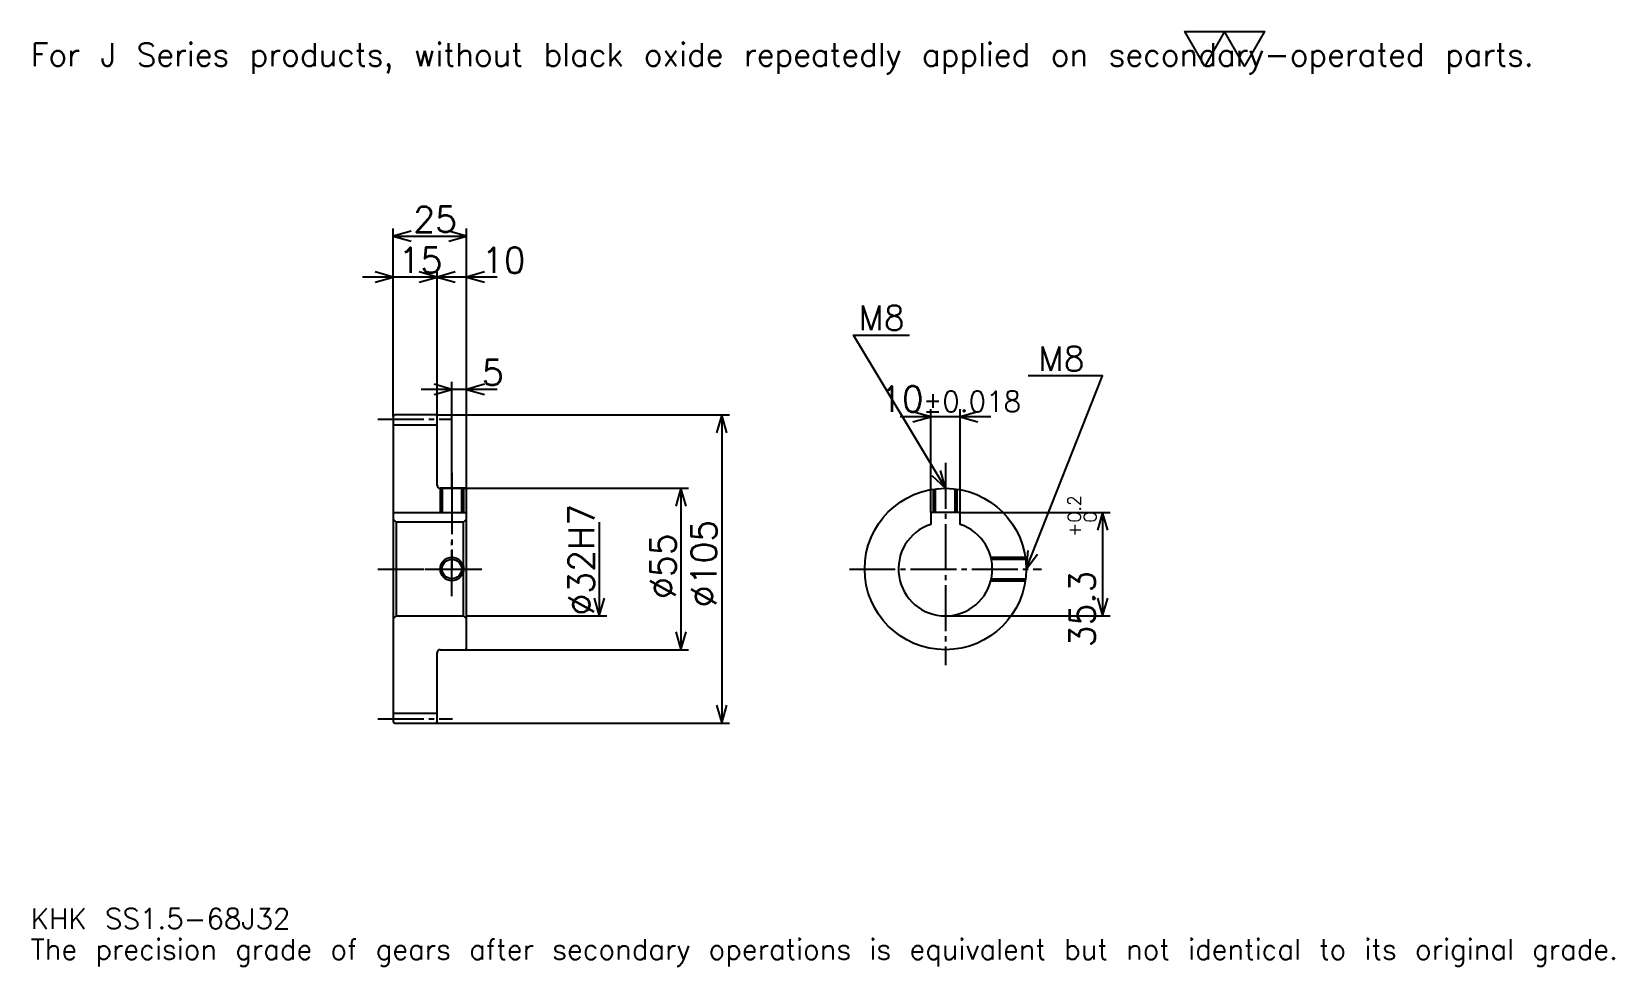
# Model space of a CAD drawing. Extents: x 18 to 557, y 6 to 325.
import ezdxf

# ---------------------------------------------------------------- set-up
doc = ezdxf.new("R2010")
doc.units = 0
doc.linetypes.add('DASHDOT', pattern=[20.869564, 15.652174, -1.73913, 1.73913, -1.73913])
doc.layers.get('0').update_dxf_attribs({"linetype": 'CONTINUOUS'})
doc.layers.add('DASHDOT', color=6, linetype='DASHDOT')
doc.styles.add('KANJI', font='TXT', dxfattribs={"bigfont": 'BIGFONT'})

msp = doc.modelspace()

# ---------------------------------------------------------------- linework, layer by layer
at = {"color": 5}
for p, q in [((140.869568, 194.239136), (140.869568, 257.717407)), ((140.869568, 255.108704), (165.869568, 255.108704)), ((165.869568, 194.239136), (165.869568, 257.717407)), ((155.869568, 194.239136), (155.869568, 243.804352)), ((166.304352, 241.195648), (130.434784, 241.195648)), ((176.304352, 241.195648), (145.434784, 241.195648)), ((160.869568, 194.239136), (160.869568, 205.543488)), ((176.304352, 202.934784), (150.434784, 202.934784)), ((140.869568, 193.739136), (140.869568, 194.239136)), ((155.369568, 194.239136), (165.869568, 194.239136)), ((155.869568, 193.739136), (155.869568, 194.239136)), ((160.869568, 169.239136), (160.869568, 194.239136)), ((160.869568, 169.239136), (160.869568, 194.239136)), ((165.869568, 194.239136), (255.434784, 194.239136)), ((165.869568, 168.739136), (165.869568, 194.239136)), ((252.82608, 194.239136), (252.82608, 89.239136)), ((324.021729, 161.039139), (324.021729, 196.195648)), ((334.021729, 161.039139), (334.021729, 196.195648)), ((344.456543, 193.58696), (313.586975, 193.58696)), ((156.869568, 169.239136), (165.869568, 169.239136)), ((165.869568, 169.239136), (241.521744, 169.239136)), ((238.913055, 169.239136), (238.913055, 114.239136)), ((211.08696, 157.739136), (211.08696, 125.739136)), ((334.021729, 161.039139), (385.217407, 161.039139)), ((382.608704, 161.039139), (382.608704, 125.739136)), ((165.869568, 125.739136), (213.695648, 125.739136)), ((329.021729, 125.739136), (385.217407, 125.739136)), ((156.869568, 114.239136), (165.869568, 114.239136)), ((165.869568, 114.239136), (241.521744, 114.239136)), ((155.369568, 89.239136), (165.869568, 89.239136)), ((165.869568, 89.239136), (255.434784, 89.239136))]:
    msp.add_line(p, q, dxfattribs=at)
at = {"color": 4}
for p, q in [((140.869568, 190.864136), (155.869568, 190.864136)), ((140.869568, 161.039139), (165.869568, 161.039139)), ((141.869568, 157.739136), (141.869568, 125.739136)), ((164.869568, 157.739136), (165.869568, 158.739136)), ((164.869568, 125.739136), (165.869568, 124.739136)), ((140.869568, 92.614136), (155.869568, 92.614136))]:
    msp.add_line(p, q, dxfattribs=at)
at = {"color": 7}
msp.add_lwpolyline([(417.391296, 313.043488), (410.608673, 324.800018), (437.739136, 324.800018), (430.956512, 313.043488), (424.17392, 324.800018), (417.391296, 313.043488)], dxfattribs=at)
at = {"color": 5}
for points in [[(146.956528, 256.847839), (140.869568, 255.108704), (146.956528, 253.369568)], [(159.782608, 253.369568), (165.869568, 255.108704), (159.782608, 256.847839)], [(134.782608, 239.456528), (140.869568, 241.195648), (134.782608, 242.934784)], [(149.782608, 239.456528), (155.869568, 241.195648), (149.782608, 242.934784)], [(161.956528, 242.934784), (155.869568, 241.195648), (161.956528, 239.456528)], [(171.956528, 242.934784), (165.869568, 241.195648), (171.956528, 239.456528)], [(329.021729, 169.239136), (297.717407, 221.413055), (316.847839, 221.413055)], [(356.521729, 141.739136), (382.608704, 207.5), (357.217407, 207.5)], [(154.782608, 201.195648), (160.869568, 202.934784), (154.782608, 204.67392)], [(171.956528, 204.67392), (165.869568, 202.934784), (171.956528, 201.195648)], [(254.565216, 188.152176), (252.82608, 194.239136), (251.08696, 188.152176)], [(317.934784, 191.847824), (324.021729, 193.58696), (317.934784, 195.326096)], [(340.108704, 195.326096), (334.021729, 193.58696), (340.108704, 191.847824)], [(324.398743, 173.563889), (329.021729, 169.239136), (327.381317, 175.353424)], [(240.652176, 163.152176), (238.913055, 169.239136), (237.17392, 163.152176)], [(384.347839, 154.952179), (382.608704, 161.039139), (380.869568, 154.952179)], [(357.149658, 148.038452), (356.521729, 141.739136), (360.382812, 146.755875)], [(209.347839, 131.826096), (211.08696, 125.739136), (212.82608, 131.826096)], [(380.869568, 131.826096), (382.608704, 125.739136), (384.347839, 131.826096)], [(237.17392, 120.326096), (238.913055, 114.239136), (240.652176, 120.326096)], [(251.08696, 95.326096), (252.82608, 89.239136), (254.565216, 95.326096)]]:
    msp.add_lwpolyline(points, dxfattribs=at)
at = {"color": 4}
for points in [[(155.869568, 170.239136), (155.869568, 193.739136), (155.369568, 194.239136), (141.369568, 194.239136), (140.869568, 193.739136), (140.869568, 124.739136)], [(156.869568, 169.239136), (156.869568, 161.039139)], [(156.869568, 114.239136), (165.369568, 114.239136), (165.869568, 114.739136), (165.869568, 168.739136), (165.369568, 169.239136), (156.869568, 169.239136)], [(157.544571, 169.239136), (157.544571, 161.039139)], [(164.194565, 169.239136), (164.194565, 161.039139)], [(164.869568, 169.239136), (164.869568, 161.039139)], [(325.021729, 161.039139), (325.021729, 168.946671)], [(325.696747, 161.039139), (325.696747, 169.037384)], [(332.346741, 161.039139), (332.346741, 169.037384)], [(333.021729, 161.039139), (333.021729, 168.946671)], [(140.869568, 124.739136), (141.869568, 125.739136), (164.869568, 125.739136), (164.869568, 157.739136), (141.869568, 157.739136), (140.869568, 158.739136)], [(334.021729, 156.93782), (334.021729, 161.039139), (324.021729, 161.039139), (324.021729, 156.93782)], [(344.513672, 145.739136), (356.229279, 145.739136)], [(344.672424, 145.064133), (356.320007, 145.064133)], [(344.513672, 137.739136), (356.229279, 137.739136)], [(344.672424, 138.414139), (356.320007, 138.414139)], [(140.869568, 124.739136), (140.869568, 89.739136), (141.369568, 89.239136), (155.369568, 89.239136), (155.869568, 89.739136), (155.869568, 113.239136)]]:
    msp.add_lwpolyline(points, dxfattribs=at)
for centre, radius in [((329.021729, 141.739136), 27.5), ((160.869568, 141.739136), 3.325)]:
    msp.add_circle(centre, radius, dxfattribs=at)
at = {"color": 7}
msp.add_circle((160.869568, 141.739136), 4, dxfattribs=at)
at = {"color": 4}
for centre, radius, start, end in [((156.869568, 170.239136), 1, 180, 270), ((329.021729, 141.739136), 16, 108.20995733, 71.79004267), ((156.869568, 113.239136), 1, 90, 180)]:
    msp.add_arc(centre, radius, start, end, dxfattribs=at)
at = {"layer": 'DASHDOT', "color": 7}
for p, q in [((135.652176, 192.739136), (161.08696, 192.739136)), ((329.021729, 177.934784), (329.021729, 109.021744)), ((160.869568, 169.239136), (160.869568, 141.739136)), ((135.652176, 141.739136), (171.08696, 141.739136)), ((296.304352, 141.739136), (361.739136, 141.739136)), ((135.652176, 90.739136), (161.08696, 90.739136))]:
    msp.add_line(p, q, dxfattribs=at)
for points in [[(160.869568, 174.456528), (160.869568, 155.821747)], [(160.869568, 132.521744), (160.869568, 150.956528)], [(151.652176, 141.739136), (170.08696, 141.739136)]]:
    msp.add_lwpolyline(points, dxfattribs=at)

# ---------------------------------------------------------------- texts
at = {"color": 7, "style": 'KANJI'}
for s, height, p in [('For J Series products, without black oxide repeatedly applied on secondary-operated parts.', 7.826087, (17.391304, 313.043488)), ('25', 8.695652, (147.717392, 256.5)), ('15', 8.695652, (142.717392, 242.58696)), ('10', 8.695652, (171.08696, 242.58696)), ('M8', 8.347826, (299.456543, 223.152176)), ('M8', 8.347826, (360.695679, 209.239136)), ('5', 8.695652, (171.08696, 204.326096)), ('10', 8.695652, (306.724365, 195.326096)), ('%%p0.018', 6.956522, (321.418945, 195.326096)), ('KHK SS1.5-68J32', 6.956522, (17.391304, 19.130434)), ('The precision grade of gears after secondary operations is equivalent but not identical to its original grade.', 6.956522, (17.391304, 8.695652))]:
    msp.add_text(s, height=height, dxfattribs=at).set_placement(p)
for s, height, p in [('%%c32H7', 8.695652, (209.347839, 125.869568)), ('0.2', 4.347826, (375.130432, 157.57251)), ('%%c105', 8.695652, (251.08696, 128.695648)), ('+', 4.347826, (375.130432, 152.702942)), ('0', 4.347826, (380.521729, 157.57251)), ('%%c55', 8.695652, (237.17392, 131.521744)), ('35.3', 8.695652, (380, 115.064713))]:
    msp.add_text(s, height=height, rotation=90, dxfattribs=at).set_placement(p)

doc.saveas('drawing.dxf')
